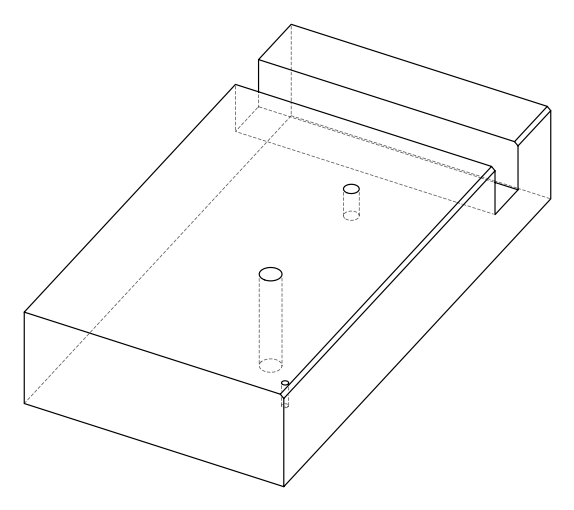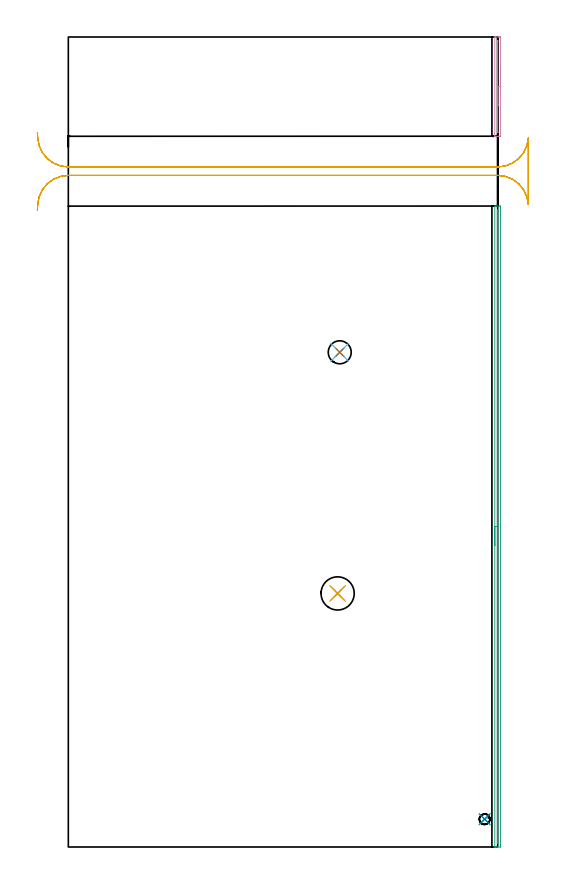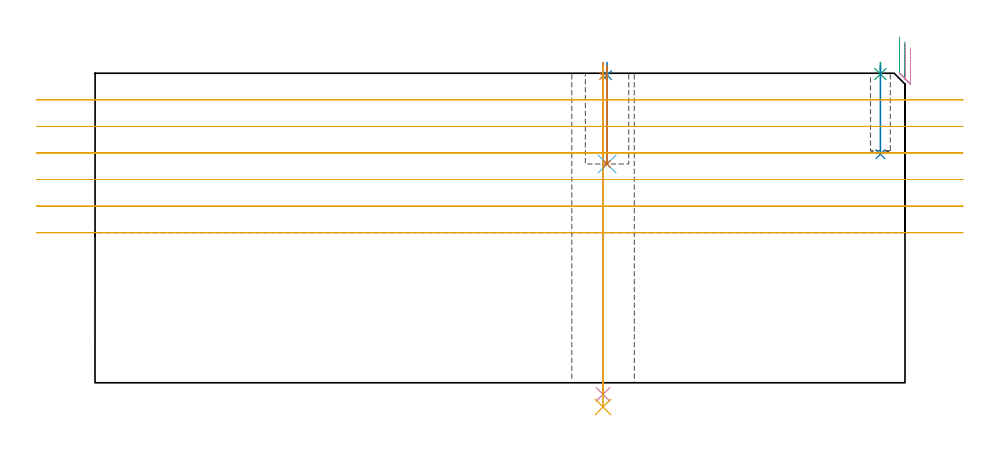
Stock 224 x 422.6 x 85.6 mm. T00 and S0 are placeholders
(PLAN: 11 operations, 7 tool changes, 14.7 min)
(1 SPOT_DRILL | STEP1HOLE | NXT0321_9005460120000 | 0.03 min | 5 mm3)
(2 SPOT_DRILL_1 | STEP1POCKET | NXT0321_9005460120000 | 0.03 min | 1 mm3)
(3 SPOT_DRILL_2 | STEP1POCKET_1 | NXT0321_9005460120000 | 0.03 min | 3 mm3)
(4 DRILL_THROUGH_HOLE_INTO_CENTER | STEP1HOLE | NXT0301_065 | 0.36 min | 5903 mm3)
(5 DRILL_TO_ENLARGE_THROUGH_HOLE | STEP1HOLE | UGT0301_244 | 0.38 min | 14173 mm3)
(6 DRILL_BLIND_HOLE_INTO_CENTER | STEP1POCKET | NXT0301_049 | 0.11 min | 1143 mm3)
(7 DRILL_TO_ENLARGE_BLIND_HOLE | STEP1POCKET | UGT0301_373 | 0.11 min | 1684 mm3)
(8 DRILL_BLIND_HOLE_INTO_CENTER_1 | STEP1POCKET_1 | NXT0301_026 | 0.1 min | 508 mm3)
(9 AREA_MILL | FG_CHAMFER_SURFACE | UGT0205_001 | 5.49 min | 1511 mm3)
(10 AREA_MILL_1 | FG_CHAMFER_SURFACE_1 | UGT0205_001 | 0.97 min | 244 mm3)
(11 MILL_RECTANGULAR_SLOT | SLOT_RECTANGULAR | UGT0201_004 | Follow Part, ap 8, ae 75% | 7.12 min | 359611 mm3)
(TOOL NXT0321_9005460120000 | NC Spot Drill, 142deg, 12mm, Carbide, Uncoated | D12 PA142 FL30 Z2)
(TOOL NXT0301_065 | Carbide Drill 9.4mm [860.1-0940-075A1-MM 2214] | D9.4 PA140 FL98 Z2)
(TOOL UGT0301_244 | Twist Drill 17.3 mm | D17.3 PA118 FL130 Z2)
(TOOL NXT0301_049 | Carbide Drill 7.8mm [860.1-0780-039A1-MM 2214] | D7.8 PA140 FL53 Z2)
(TOOL UGT0301_373 | Twist Drill Flat Bottom 12 mm | D12 PA180 FL101 Z2)
(TOOL NXT0301_026 | Carbide Drill 5.5mm [860.1-0550-017A1-MM 2214] | D5.5 PA140 FL28 Z2)
(TOOL UGT0205_001 | Chamfer Mill 20 x 3 x 45 deg. | D20 FL50 Z2)
(TOOL UGT0201_004 | End Mill 32 mm | D32 FL53 Z6)
(OP 1 SPOT_DRILL)
G17 G21 G94 G90
T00 M6
G54
G17 G0 G90 X140.5 Y132.3 S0 M3
G43 Z95.6 H0
G94 G81 G98 Z84.855 F250. R88.6
G80
M5
M2
(OP 2 SPOT_DRILL_1)
G17 G21 G94 G90
T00 M6
G54
G17 G0 G90 X141.6 Y258.1 S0 M3
G43 Z95.6 H0
G94 G81 G98 Z85.079 F250. R88.6
G80
M5
M2
(OP 3 SPOT_DRILL_2)
G17 G21 G94 G90
T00 M6
G54
G17 G0 G90 X217.2 Y14.5 S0 M3
G43 Z95.6 H0
G94 G81 G98 Z85.363 F250. R88.6
G80
M5
M2
(OP 4 DRILL_THROUGH_HOLE_INTO_CENTER)
G17 G21 G94 G90
T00 M6
G54
G17 G0 G90 X140.5 Y132.3 S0 M3
G43 Z95.6 H1
G94 G73 G98 Z-3.211 F250. Q8.881 R87.6
G80
M5
M2
(OP 5 DRILL_TO_ENLARGE_THROUGH_HOLE)
G17 G21 G94 G90
T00 M6
G54
G17 G0 G90 X140.5 Y132.3 S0 M3
G43 Z95.6 H0
G94 G73 G98 Z-6.697 F250. Q15.383 R87.6
G80
M5
M2
(OP 6 DRILL_BLIND_HOLE_INTO_CENTER)
G17 G21 G94 G90
T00 M6
G54
G17 G0 G90 X141.6 Y258.1 S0 M3
G43 Z95.6 H1
G94 G81 G98 Z60.5 F250. R87.6
G80
M5
M2
(OP 7 DRILL_TO_ENLARGE_BLIND_HOLE)
G17 G21 G94 G90
T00 M6
G54
G17 G0 G90 X141.6 Y258.1 S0 M3
G43 Z95.6 H0
G94 G81 G98 Z60.5 F250. R87.6
G80
M5
M2
(OP 8 DRILL_BLIND_HOLE_INTO_CENTER_1)
G17 G21 G94 G90
T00 M6
G54
G17 G0 G90 X217.2 Y14.5 S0 M3
G43 Z95.6 H1
G94 G81 G98 Z63.2 F250. R87.6
G80
M5
M2
(OP 9 AREA_MILL)
G17 G21 G94 G90
T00 M6
G54
G17 G0 G90 X222.5 Y157.2 S1061 M3
G43 Z95.6 H0
G94 G1 Y157.238 Z94.728 F250.
Y157.352 Z93.863
Y157.541 Z93.012
Y157.803 Z92.18
Y158.137 Z91.374
Y158.54 Z90.6
Y159.008 Z89.864
Y159.54 Z89.172
Y160.129 Z88.529
Y160.772 Z87.939
Y161.464 Z87.408
Y162.2 Z86.94
Y162.974 Z86.537
Y163.78 Z86.203
Y164.612 Z85.941
Y165.464 Z85.752
Y166.328 Z85.638
Y167.2 Z85.6
Y334.231
X222.503 Y334.39 Z85.588
X222.559 Y334.393 Z85.533
X222.961 Y334.4 Z85.138
X223.323 Z84.777
X224. Z84.095
X225.231 Z82.866
X225.491 Y334.398 Z82.605
X225.5 Y333.927 Z82.6
Y0.473
X225.497 Y0.054
X225.495 Y0.001
X224. Y0. Z84.095
X223.323 Z84.777
X222.961 Z85.139
X222.561 Z85.53
X222.503 Y0.01 Z85.588
X222.5 Y0.169 Z85.6
Y167.2
X223.914 Z84.186
Y332.083
X223.915 Y332.169 Z84.185
X223.919 Y332.341 Z84.181
X223.921 Y332.385 Z84.179
X223.927 Y332.39 Z84.173
X223.95 Y332.395 Z84.15
X224. Y332.398 Z84.1
X224.057 Y332.397 Z84.043
X224.073 Y332.395 Z84.027
X224.077 Y332.392 Z84.023
X224.08 Y332.368 Z84.02
X224.083 Y332.255 Z84.017
X224.085 Y332.083 Z84.015
X224.086 Y331.997 Z84.014
Y2.317
X224.085 Y2.231 Z84.015
X224.081 Y2.06 Z84.019
X224.079 Y2.015 Z84.021
X224.073 Y2.009 Z84.027
X224.05 Y2.005 Z84.05
X224. Y2.002 Z84.1
X223.943 Y2.003 Z84.157
X223.927 Y2.005 Z84.173
X223.923 Y2.008 Z84.177
X223.921 Y2.032 Z84.179
X223.917 Y2.145 Z84.183
X223.914 Y2.488 Z84.186
Y167.2
Y168.072 Z84.224
Y168.936 Z84.338
Y169.788 Z84.526
Y170.62 Z84.789
Y171.426 Z85.123
Y172.2 Z85.525
Y172.936 Z85.994
Y173.628 Z86.525
Y174.271 Z87.115
Y174.86 Z87.758
Y175.392 Z88.45
Y175.86 Z89.186
Y176.263 Z89.96
Y176.597 Z90.766
Y176.859 Z91.598
Y177.048 Z92.449
Y177.162 Z93.314
Y177.2 Z94.186
G0 Z95.6
M5
M2
(OP 10 AREA_MILL_1)
G17 G21 G94 G90
T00 M6
G54
G17 G0 G90 X225.5 Y406.7 S1061 M3
G43 Z95.6 H0
Z92.6
G94 G1 Y406.662 Z91.728 F250.
Y406.548 Z90.864
Y406.359 Z90.012
Y406.097 Z89.18
Y405.763 Z88.374
Y405.36 Z87.6
Y404.892 Z86.864
Y404.36 Z86.172
Y403.771 Z85.529
Y403.128 Z84.94
Y402.436 Z84.408
Y401.7 Z83.94
Y400.926 Z83.537
Y400.12 Z83.203
Y399.288 Z82.941
Y398.436 Z82.752
Y397.572 Z82.638
Y396.7 Z82.6
Y371.057
X225.497 Y370.915 Z82.603
X225.492 Y370.801 Z82.606
X225.123 Y370.8 Z82.975
X224.893 Z83.204
X224.432 Z83.667
X223.568 Z84.531
X222.813 Z85.285
X222.541 Z85.55
X222.503 Y370.81 Z85.589
X222.5 Y370.915 Z85.6
Y422.485
X222.503 Y422.59 Z85.589
X222.539 Y422.593 Z85.553
X222.813 Y422.6 Z85.286
X223.568 Z84.531
X224.432 Z83.667
X224.893 Z83.204
X225.123 Z82.974
X225.491 Y422.599 Z82.606
X225.495 Y422.485 Z82.605
X225.5 Y422.183 Z82.6
Y396.7
X224.086 Z84.014
X224.085 Y373.053 Z84.015
X224.083 Y372.967 Z84.017
X224.078 Y372.81 Z84.022
X224. Y372.805 Z84.1
X223.952 Y372.806 Z84.148
X223.928 Y372.809 Z84.172
X223.921 Y372.882 Z84.179
X223.916 Y373.052 Z84.184
X223.915 Y373.138 Z84.185
Y420.347
X223.917 Y420.433 Z84.183
X223.922 Y420.59 Z84.178
X224. Y420.595 Z84.1
X224.048 Y420.594 Z84.052
X224.072 Y420.591 Z84.028
X224.079 Y420.518 Z84.021
X224.084 Y420.348 Z84.016
X224.085 Y420.262 Z84.015
X224.086 Y396.7 Z84.014
Y395.828 Z84.052
Y394.964 Z84.166
Y394.112 Z84.355
Y393.28 Z84.617
Y392.474 Z84.951
Y391.7 Z85.354
Y390.964 Z85.823
Y390.272 Z86.354
Y389.629 Z86.943
Y389.04 Z87.586
Y388.508 Z88.278
Y388.04 Z89.014
Y387.637 Z89.788
Y387.303 Z90.594
Y387.041 Z91.426
Y386.852 Z92.278
Y386.738 Z93.143
Y386.7 Z94.014
G0 Z95.6
M5
M2
(OP 11 MILL_RECTANGULAR_SLOT)
G17 G21 G94 G90
T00 M6
G54
G17 G0 G90 X-16.154 Y332.385 S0 M3
G43 Z95.6 H0
Z78.25
G94 G1 X-15.97 Y335.379 F250.
G2 X0. Y350.4 R16. F500.
G1 X224.
G2 X239.97 Y335.379 R16.
G1 X240.
Y369.821
X239.97
G2 X224. Y354.8 R16.
G1 X0.
G2 X-15.97 Y369.821 R16.
G1 X-16.154 Y372.815 F250.
G0 Y332.385 Z70.9
G1 X-15.97 Y335.379
G2 X0. Y350.4 R16. F500.
G1 X224.
G2 X239.97 Y335.379 R16.
G1 X240.
Y369.821
X239.97
G2 X224. Y354.8 R16.
G1 X0.
G2 X-15.97 Y369.821 R16.
G1 X-16.154 Y372.815 F250.
G0 Y332.385 Z63.55
G1 X-15.97 Y335.379
G2 X0. Y350.4 R16. F500.
G1 X224.
G2 X239.97 Y335.379 R16.
G1 X240.
Y369.821
X239.97
G2 X224. Y354.8 R16.
G1 X0.
G2 X-15.97 Y369.821 R16.
G1 X-16.154 Y372.815 F250.
G0 Y332.385 Z56.2
G1 X-15.97 Y335.379
G2 X0. Y350.4 R16. F500.
G1 X224.
G2 X239.97 Y335.379 R16.
G1 X240.
Y369.821
X239.97
G2 X224. Y354.8 R16.
G1 X0.
G2 X-15.97 Y369.821 R16.
G1 X-16.154 Y372.815 F250.
G0 Y332.385 Z48.85
G1 X-15.97 Y335.379
G2 X0. Y350.4 R16. F500.
G1 X224.
G2 X239.97 Y335.379 R16.
G1 X240.
Y369.821
X239.97
G2 X224. Y354.8 R16.
G1 X0.
G2 X-15.97 Y369.821 R16.
G1 X-16.154 Y372.815 F250.
G0 Y332.385 Z41.5
G1 X-15.97 Y335.379
G2 X0. Y350.4 R16. F500.
G1 X224.
G2 X239.97 Y335.379 R16.
G1 X240.
Y369.821
X239.97
G2 X224. Y354.8 R16.
G1 X0.
G2 X-15.97 Y369.821 R16.
G1 X-16.154 Y372.815 F250.
G0 Z95.6
M5
M2
